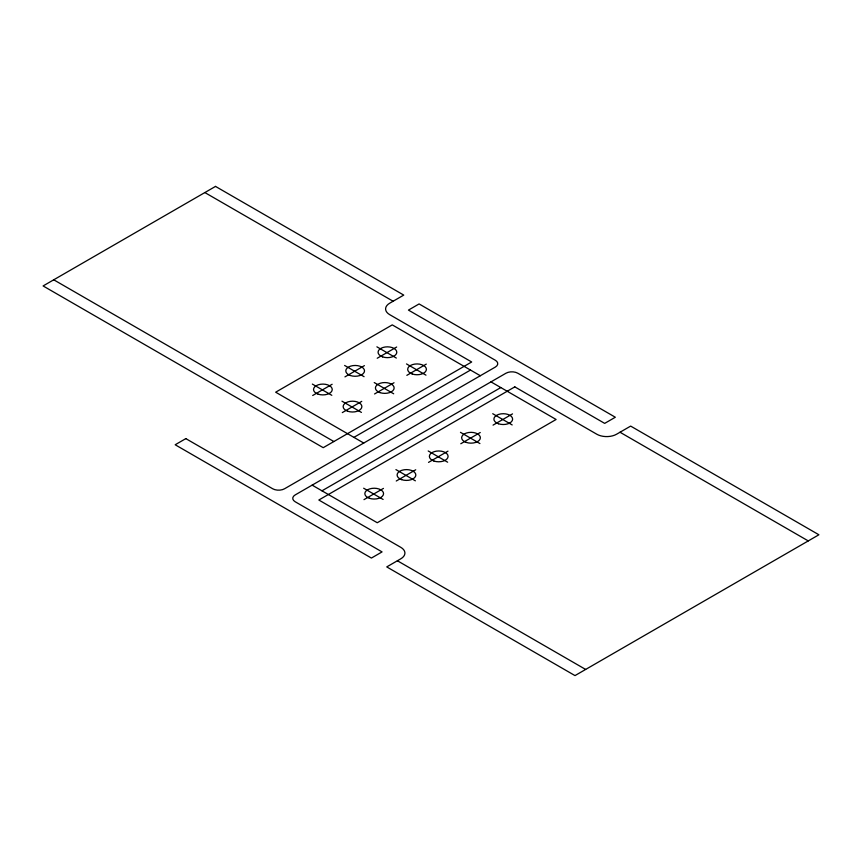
<?xml version="1.0" encoding="UTF-8"?>
<svg xmlns="http://www.w3.org/2000/svg" width="862" height="862" viewBox="0 0 862 862"><rect width="100%" height="100%" fill="white"/><g stroke="black" fill="none" stroke-linecap="round" stroke-linejoin="round"><path stroke-width="1.29" d="M312.69 395.496L332.139 384.269M344.951 376.877L364.4 365.639M377.222 358.247L396.671 347.02M342.3 412.596L361.749 401.369M374.571 393.966L394.02 382.739M406.832 375.347L426.281 364.109M353.905 437.368L470.501 370.057M321.968 490.812L500.811 387.555M363.99 499.637L383.439 488.409M396.261 481.007L415.71 469.779M428.522 462.377L447.971 451.149M460.793 443.747L480.242 432.519M493.064 425.128L512.513 413.889M204.865 192.56L393.104 301.237M620.015 432.239L808.254 540.916M480.328 375.735L392.264 324.888L275.668 392.199L363.742 443.046M490.974 381.877L556.109 419.482L377.265 522.738L312.13 485.134M376.888 346.826L396.337 358.053M406.508 363.926L425.957 375.153M492.73 413.706L512.179 424.934M344.628 365.456L364.076 376.683M374.237 382.556L393.686 393.783M460.47 432.336L479.918 443.564M312.356 384.086L331.805 395.313M341.977 401.186L361.426 412.413M428.198 450.966L447.647 462.194M395.927 469.596L415.376 480.824M53.746 279.805L333.874 441.538M363.667 488.215L383.116 499.454M397.393 560.763L585.643 669.44M215.511 186.407L43.1 285.947L323.228 447.68L471.676 361.986L389.667 314.63A13.975 8.07 0 0 1 389.667 303.23L403.75 295.095L215.511 186.407M185.826 438.618L175.18 444.76L371.414 558.059L382.06 551.906L295.16 501.738A8.383 4.838 0 0 1 295.192 494.917L505.951 373.235A8.383 4.838 0 0 1 517.782 373.214L604.682 423.382L615.328 417.24L419.083 303.941L408.448 310.094L495.305 360.241A8.383 4.838 0 0 1 495.305 367.083L284.546 488.765A8.383 4.838 0 0 1 272.694 488.765L185.826 438.618M514.797 386.876L318.832 500.014L400.841 547.37A13.975 8.07 0 0 1 400.841 558.77L386.747 566.905L574.997 675.592L818.9 534.774L630.661 426.097L616.567 434.232A13.975 8.07 0 0 1 596.806 434.232L514.797 386.876M498.451 423.759A9.363 5.409 0 0 0 512.621 419.201A9.363 5.409 0 0 0 498.699 414.396A9.363 5.409 0 0 0 498.451 423.759M466.191 442.389A9.363 5.409 0 0 0 480.36 437.831A9.363 5.409 0 0 0 466.439 433.026A9.363 5.409 0 0 0 466.191 442.389M433.92 461.019A9.363 5.409 0 0 0 448.089 456.461A9.363 5.409 0 0 0 434.168 451.656A9.363 5.409 0 0 0 433.92 461.019M401.66 479.649A9.363 5.409 0 0 0 415.829 475.091A9.363 5.409 0 0 0 401.907 470.286A9.363 5.409 0 0 0 401.66 479.649M369.389 498.279A9.363 5.409 0 0 0 383.558 493.721A9.363 5.409 0 0 0 369.636 488.916A9.363 5.409 0 0 0 369.389 498.279M347.698 411.239A9.363 5.409 0 0 0 361.868 406.681A9.363 5.409 0 0 0 347.946 401.875A9.363 5.409 0 0 0 347.698 411.239M379.97 392.609A9.363 5.409 0 0 0 394.139 388.051A9.363 5.409 0 0 0 380.217 383.245A9.363 5.409 0 0 0 379.97 392.609M412.23 373.979A9.363 5.409 0 0 0 426.399 369.421A9.363 5.409 0 0 0 412.478 364.615A9.363 5.409 0 0 0 412.23 373.979M382.62 356.879A9.363 5.409 0 0 0 396.789 352.321A9.363 5.409 0 0 0 382.868 347.515A9.363 5.409 0 0 0 382.62 356.879M350.349 375.509A9.363 5.409 0 0 0 364.518 370.951A9.363 5.409 0 0 0 350.597 366.145A9.363 5.409 0 0 0 350.349 375.509M318.078 394.139A9.363 5.409 0 0 0 332.247 389.581A9.363 5.409 0 0 0 318.337 384.775A9.363 5.409 0 0 0 318.078 394.139"/></g></svg>
